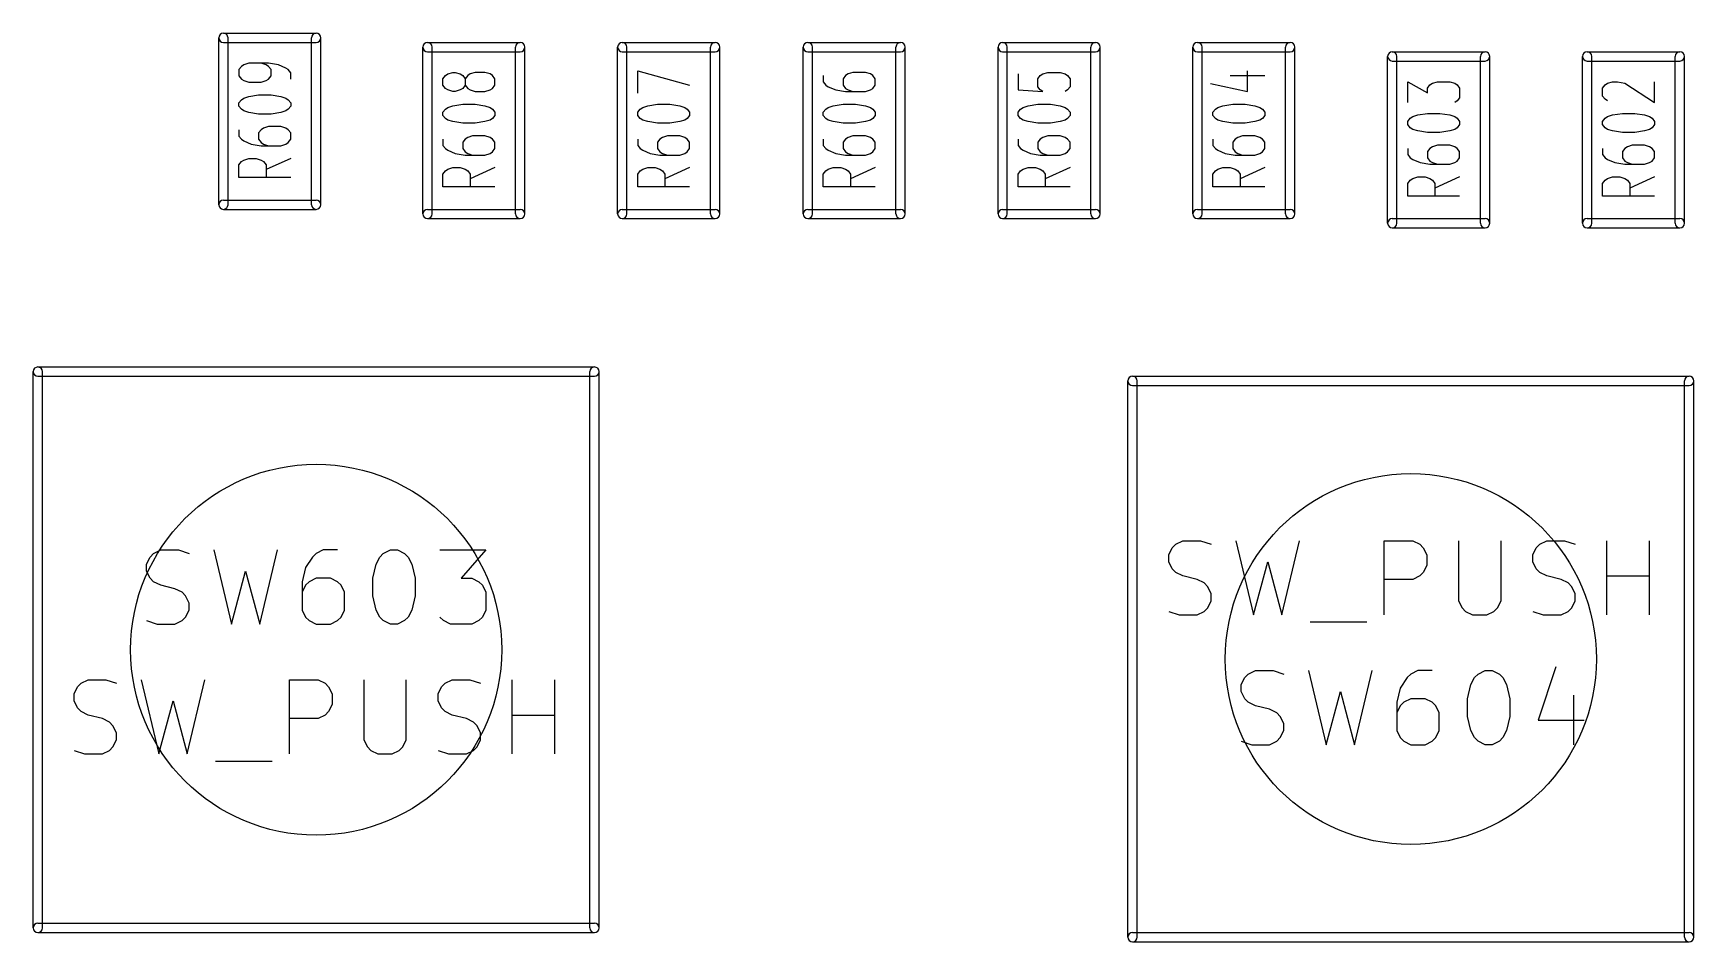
# Model space of a CAD drawing. Extents: x -29274 to 69862, y 23709 to 162744.
# Drawn here: x 37775 to 46725, y 70295 to 75195 of the extents above; entities that cross this region are included whole.
import ezdxf

# ---------------------------------------------------------------- set-up
doc = ezdxf.new("R2010")
doc.units = 0
doc.layers.add('BLACK', color=1, linetype='CONTINUOUS')

msp = doc.modelspace()

# ---------------------------------------------------------------- linework, layer by layer
at = {"layer": 'BLACK'}
for p, q in [((38800, 75195), (39300, 75195)), ((38775, 74270), (38775, 75170)), ((38800, 75145), (39300, 75145)), ((38825, 74270), (38825, 75170)), ((39275, 74270), (39275, 75170)), ((39325, 74270), (39325, 75170)), ((39875, 74220), (39875, 75120)), ((39900, 75145), (40400, 75145)), ((39900, 75095), (40400, 75095)), ((39925, 74220), (39925, 75120)), ((40375, 74220), (40375, 75120)), ((40425, 74220), (40425, 75120)), ((40925, 74220), (40925, 75120)), ((40950, 75145), (41450, 75145)), ((40950, 75095), (41450, 75095)), ((40975, 74220), (40975, 75120)), ((41425, 74220), (41425, 75120)), ((41475, 74220), (41475, 75120)), ((41925, 74220), (41925, 75120)), ((41950, 75145), (42450, 75145)), ((41950, 75095), (42450, 75095)), ((41975, 74220), (41975, 75120)), ((42425, 74220), (42425, 75120)), ((42475, 74220), (42475, 75120)), ((42975, 74220), (42975, 75120)), ((43000, 75145), (43500, 75145)), ((43000, 75095), (43500, 75095)), ((43025, 74220), (43025, 75120)), ((43475, 74220), (43475, 75120)), ((43525, 74220), (43525, 75120)), ((44025, 74220), (44025, 75120)), ((44050, 75145), (44550, 75145)), ((44050, 75095), (44550, 75095)), ((44075, 74220), (44075, 75120)), ((44525, 74220), (44525, 75120)), ((44575, 74220), (44575, 75120)), ((45100, 75095), (45600, 75095)), ((46150, 75095), (46650, 75095)), ((38897, 75016), (38883, 74999)), ((38910, 75025), (38897, 75016)), ((38937, 75033), (38910, 75025)), ((39043, 75033), (38937, 75033)), ((39030, 75025), (39003, 75033)), ((39043, 75016), (39030, 75025)), ((39097, 75025), (39043, 75033)), ((39057, 74999), (39043, 75016)), ((39137, 75007), (39097, 75025)), ((39150, 74999), (39137, 75007)), ((45075, 74170), (45075, 75070)), ((45100, 75045), (45600, 75045)), ((45125, 74170), (45125, 75070)), ((45575, 74170), (45575, 75070)), ((45625, 74170), (45625, 75070)), ((46125, 74170), (46125, 75070)), ((46150, 75045), (46650, 75045)), ((46175, 74170), (46175, 75070)), ((46625, 74170), (46625, 75070)), ((46675, 74170), (46675, 75070)), ((38883, 74999), (38883, 74965)), ((38883, 74965), (38897, 74947)), ((38897, 74947), (38910, 74939)), ((38910, 74939), (38937, 74930)), ((38937, 74930), (39003, 74930)), ((39003, 74930), (39030, 74939)), ((39030, 74939), (39043, 74947)), ((39043, 74947), (39057, 74965)), ((39057, 74965), (39057, 74999)), ((39163, 74982), (39150, 74999)), ((39163, 74947), (39163, 74982)), ((39983, 74949), (39997, 74966)), ((39983, 74915), (39983, 74949)), ((39997, 74897), (39983, 74915)), ((39997, 74966), (40010, 74975)), ((40010, 74975), (40037, 74983)), ((40037, 74983), (40050, 74983)), ((40050, 74983), (40077, 74975)), ((40077, 74975), (40090, 74966)), ((40090, 74966), (40103, 74949)), ((40103, 74915), (40090, 74897)), ((40117, 74966), (40103, 74949)), ((40103, 74949), (40103, 74915)), ((40103, 74915), (40117, 74897)), ((40130, 74975), (40117, 74966)), ((40157, 74983), (40130, 74975)), ((40210, 74983), (40157, 74983)), ((40237, 74975), (40210, 74983)), ((40250, 74966), (40237, 74975)), ((40263, 74949), (40250, 74966)), ((40250, 74897), (40263, 74915)), ((40263, 74915), (40263, 74949)), ((41033, 74872), (41033, 74992)), ((41033, 74992), (41313, 74915)), ((42033, 74966), (42033, 74932)), ((42033, 74932), (42047, 74915)), ((42047, 74915), (42060, 74906)), ((42153, 74966), (42140, 74949)), ((42140, 74949), (42140, 74915)), ((42140, 74915), (42153, 74897)), ((42167, 74975), (42153, 74966)), ((42193, 74983), (42167, 74975)), ((42260, 74983), (42193, 74983)), ((42287, 74975), (42260, 74983)), ((42300, 74966), (42287, 74975)), ((42313, 74949), (42300, 74966)), ((42300, 74897), (42313, 74915)), ((42313, 74915), (42313, 74949)), ((43083, 74975), (43083, 74889)), ((43190, 74949), (43203, 74966)), ((43190, 74906), (43190, 74949)), ((43203, 74966), (43217, 74975)), ((43217, 74975), (43243, 74983)), ((43243, 74983), (43310, 74983)), ((43310, 74983), (43337, 74975)), ((43337, 74975), (43350, 74966)), ((43350, 74966), (43363, 74949)), ((43363, 74949), (43363, 74906)), ((44120, 74923), (44320, 74880)), ((44227, 74966), (44413, 74966)), ((44320, 74880), (44320, 74992)), ((45183, 74822), (45183, 74933)), ((45183, 74933), (45290, 74873)), ((45290, 74899), (45303, 74916)), ((45303, 74916), (45317, 74925)), ((45317, 74925), (45343, 74933)), ((45343, 74933), (45410, 74933)), ((45410, 74933), (45437, 74925)), ((45437, 74925), (45450, 74916)), ((45450, 74916), (45463, 74899)), ((46233, 74899), (46247, 74916)), ((46247, 74916), (46260, 74925)), ((46260, 74925), (46287, 74933)), ((46287, 74933), (46313, 74933)), ((46313, 74933), (46353, 74925)), ((46353, 74925), (46513, 74822)), ((46513, 74822), (46513, 74933)), ((38883, 74819), (38897, 74836)), ((38897, 74836), (38910, 74845)), ((38910, 74845), (38937, 74854)), ((38937, 74854), (38990, 74862)), ((38990, 74862), (39057, 74862)), ((39057, 74862), (39110, 74854)), ((39110, 74854), (39137, 74845)), ((39137, 74845), (39150, 74836)), ((39150, 74836), (39163, 74819)), ((40010, 74889), (39997, 74897)), ((40037, 74880), (40010, 74889)), ((40050, 74880), (40037, 74880)), ((40077, 74889), (40050, 74880)), ((40090, 74897), (40077, 74889)), ((40117, 74897), (40130, 74889)), ((40130, 74889), (40157, 74880)), ((40157, 74880), (40210, 74880)), ((40210, 74880), (40237, 74889)), ((40237, 74889), (40250, 74897)), ((42060, 74906), (42100, 74889)), ((42100, 74889), (42153, 74880)), ((42153, 74897), (42167, 74889)), ((42153, 74880), (42260, 74880)), ((42167, 74889), (42193, 74880)), ((42260, 74880), (42287, 74889)), ((42287, 74889), (42300, 74897)), ((43083, 74889), (43217, 74880)), ((43203, 74889), (43190, 74906)), ((43217, 74880), (43203, 74889)), ((43350, 74889), (43337, 74880)), ((43363, 74906), (43350, 74889)), ((45290, 74873), (45290, 74899)), ((45450, 74830), (45437, 74822)), ((45463, 74847), (45450, 74830)), ((45463, 74899), (45463, 74847)), ((46233, 74856), (46233, 74899)), ((46247, 74839), (46233, 74856)), ((46260, 74830), (46247, 74839)), ((38883, 74802), (38883, 74819)), ((38897, 74785), (38883, 74802)), ((38910, 74776), (38897, 74785)), ((38937, 74768), (38910, 74776)), ((38990, 74759), (38937, 74768)), ((39057, 74759), (38990, 74759)), ((39110, 74768), (39057, 74759)), ((39137, 74776), (39110, 74768)), ((39150, 74785), (39137, 74776)), ((39163, 74802), (39150, 74785)), ((39163, 74819), (39163, 74802)), ((39983, 74769), (39997, 74786)), ((39983, 74752), (39983, 74769)), ((39997, 74735), (39983, 74752)), ((39997, 74786), (40010, 74795)), ((40010, 74726), (39997, 74735)), ((40010, 74795), (40037, 74804)), ((40037, 74804), (40090, 74812)), ((40090, 74812), (40157, 74812)), ((40157, 74812), (40210, 74804)), ((40210, 74804), (40237, 74795)), ((40237, 74795), (40250, 74786)), ((40250, 74735), (40237, 74726)), ((40250, 74786), (40263, 74769)), ((40263, 74752), (40250, 74735)), ((40263, 74769), (40263, 74752)), ((41033, 74769), (41047, 74786)), ((41033, 74752), (41033, 74769)), ((41047, 74735), (41033, 74752)), ((41047, 74786), (41060, 74795)), ((41060, 74726), (41047, 74735)), ((41060, 74795), (41087, 74804)), ((41087, 74804), (41140, 74812)), ((41140, 74812), (41207, 74812)), ((41207, 74812), (41260, 74804)), ((41260, 74804), (41287, 74795)), ((41287, 74795), (41300, 74786)), ((41300, 74735), (41287, 74726)), ((41300, 74786), (41313, 74769)), ((41313, 74752), (41300, 74735)), ((41313, 74769), (41313, 74752)), ((42033, 74769), (42047, 74786)), ((42033, 74752), (42033, 74769)), ((42047, 74735), (42033, 74752)), ((42047, 74786), (42060, 74795)), ((42060, 74726), (42047, 74735)), ((42060, 74795), (42087, 74804)), ((42087, 74804), (42140, 74812)), ((42140, 74812), (42207, 74812)), ((42207, 74812), (42260, 74804)), ((42260, 74804), (42287, 74795)), ((42287, 74795), (42300, 74786)), ((42300, 74735), (42287, 74726)), ((42300, 74786), (42313, 74769)), ((42313, 74752), (42300, 74735)), ((42313, 74769), (42313, 74752)), ((43083, 74769), (43097, 74786)), ((43083, 74752), (43083, 74769)), ((43097, 74735), (43083, 74752)), ((43097, 74786), (43110, 74795)), ((43110, 74726), (43097, 74735)), ((43110, 74795), (43137, 74804)), ((43137, 74804), (43190, 74812)), ((43190, 74812), (43257, 74812)), ((43257, 74812), (43310, 74804)), ((43310, 74804), (43337, 74795)), ((43337, 74795), (43350, 74786)), ((43350, 74735), (43337, 74726)), ((43350, 74786), (43363, 74769)), ((43363, 74752), (43350, 74735)), ((43363, 74769), (43363, 74752)), ((44133, 74769), (44147, 74786)), ((44133, 74752), (44133, 74769)), ((44147, 74735), (44133, 74752)), ((44147, 74786), (44160, 74795)), ((44160, 74726), (44147, 74735)), ((44160, 74795), (44187, 74804)), ((44187, 74804), (44240, 74812)), ((44240, 74812), (44307, 74812)), ((44307, 74812), (44360, 74804)), ((44360, 74804), (44387, 74795)), ((44387, 74795), (44400, 74786)), ((44400, 74735), (44387, 74726)), ((44400, 74786), (44413, 74769)), ((44413, 74752), (44400, 74735)), ((44413, 74769), (44413, 74752)), ((45183, 74719), (45197, 74736)), ((45197, 74736), (45210, 74745)), ((45210, 74745), (45237, 74754)), ((45237, 74754), (45290, 74762)), ((45290, 74762), (45357, 74762)), ((45357, 74762), (45410, 74754)), ((45410, 74754), (45437, 74745)), ((45437, 74745), (45450, 74736)), ((45450, 74736), (45463, 74719)), ((46233, 74719), (46247, 74736)), ((46247, 74736), (46260, 74745)), ((46260, 74745), (46287, 74754)), ((46287, 74754), (46340, 74762)), ((46340, 74762), (46407, 74762)), ((46407, 74762), (46460, 74754)), ((46460, 74754), (46487, 74745)), ((46487, 74745), (46500, 74736)), ((46500, 74736), (46513, 74719)), ((38883, 74674), (38883, 74640)), ((39003, 74674), (38990, 74657)), ((38990, 74657), (38990, 74623)), ((39017, 74683), (39003, 74674)), ((39043, 74691), (39017, 74683)), ((39110, 74691), (39043, 74691)), ((39137, 74683), (39110, 74691)), ((39150, 74674), (39137, 74683)), ((39163, 74657), (39150, 74674)), ((39163, 74623), (39163, 74657)), ((40037, 74718), (40010, 74726)), ((40090, 74709), (40037, 74718)), ((40157, 74709), (40090, 74709)), ((40210, 74718), (40157, 74709)), ((40237, 74726), (40210, 74718)), ((41087, 74718), (41060, 74726)), ((41140, 74709), (41087, 74718)), ((41207, 74709), (41140, 74709)), ((41260, 74718), (41207, 74709)), ((41287, 74726), (41260, 74718)), ((42087, 74718), (42060, 74726)), ((42140, 74709), (42087, 74718)), ((42207, 74709), (42140, 74709)), ((42260, 74718), (42207, 74709)), ((42287, 74726), (42260, 74718)), ((43137, 74718), (43110, 74726)), ((43190, 74709), (43137, 74718)), ((43257, 74709), (43190, 74709)), ((43310, 74718), (43257, 74709)), ((43337, 74726), (43310, 74718)), ((44187, 74718), (44160, 74726)), ((44240, 74709), (44187, 74718)), ((44307, 74709), (44240, 74709)), ((44360, 74718), (44307, 74709)), ((44387, 74726), (44360, 74718)), ((45183, 74702), (45183, 74719)), ((45197, 74685), (45183, 74702)), ((45210, 74676), (45197, 74685)), ((45237, 74668), (45210, 74676)), ((45290, 74659), (45237, 74668)), ((45357, 74659), (45290, 74659)), ((45410, 74668), (45357, 74659)), ((45437, 74676), (45410, 74668)), ((45450, 74685), (45437, 74676)), ((45463, 74702), (45450, 74685)), ((45463, 74719), (45463, 74702)), ((46233, 74702), (46233, 74719)), ((46247, 74685), (46233, 74702)), ((46260, 74676), (46247, 74685)), ((46287, 74668), (46260, 74676)), ((46340, 74659), (46287, 74668)), ((46407, 74659), (46340, 74659)), ((46460, 74668), (46407, 74659)), ((46487, 74676), (46460, 74668)), ((46500, 74685), (46487, 74676)), ((46513, 74702), (46500, 74685)), ((46513, 74719), (46513, 74702)), ((38883, 74640), (38897, 74623)), ((38897, 74623), (38910, 74614)), ((38910, 74614), (38950, 74597)), ((38950, 74597), (39003, 74588)), ((38990, 74623), (39003, 74605)), ((39003, 74605), (39017, 74597)), ((39003, 74588), (39110, 74588)), ((39017, 74597), (39043, 74588)), ((39110, 74588), (39137, 74597)), ((39137, 74597), (39150, 74605)), ((39150, 74605), (39163, 74623)), ((39983, 74624), (39983, 74590)), ((39983, 74590), (39997, 74573)), ((39997, 74573), (40010, 74564)), ((40010, 74564), (40050, 74547)), ((40103, 74624), (40090, 74607)), ((40090, 74607), (40090, 74573)), ((40090, 74573), (40103, 74555)), ((40117, 74633), (40103, 74624)), ((40103, 74555), (40117, 74547)), ((40143, 74641), (40117, 74633)), ((40210, 74641), (40143, 74641)), ((40237, 74633), (40210, 74641)), ((40250, 74624), (40237, 74633)), ((40237, 74547), (40250, 74555)), ((40263, 74607), (40250, 74624)), ((40250, 74555), (40263, 74573)), ((40263, 74573), (40263, 74607)), ((41033, 74624), (41033, 74590)), ((41033, 74590), (41047, 74573)), ((41047, 74573), (41060, 74564)), ((41060, 74564), (41100, 74547)), ((41153, 74624), (41140, 74607)), ((41140, 74607), (41140, 74573)), ((41140, 74573), (41153, 74555)), ((41167, 74633), (41153, 74624)), ((41153, 74555), (41167, 74547)), ((41193, 74641), (41167, 74633)), ((41260, 74641), (41193, 74641)), ((41287, 74633), (41260, 74641)), ((41300, 74624), (41287, 74633)), ((41287, 74547), (41300, 74555)), ((41313, 74607), (41300, 74624)), ((41300, 74555), (41313, 74573)), ((41313, 74573), (41313, 74607)), ((42033, 74624), (42033, 74590)), ((42033, 74590), (42047, 74573)), ((42047, 74573), (42060, 74564)), ((42060, 74564), (42100, 74547)), ((42153, 74624), (42140, 74607)), ((42140, 74607), (42140, 74573)), ((42140, 74573), (42153, 74555)), ((42167, 74633), (42153, 74624)), ((42153, 74555), (42167, 74547)), ((42193, 74641), (42167, 74633)), ((42260, 74641), (42193, 74641)), ((42287, 74633), (42260, 74641)), ((42300, 74624), (42287, 74633)), ((42287, 74547), (42300, 74555)), ((42313, 74607), (42300, 74624)), ((42300, 74555), (42313, 74573)), ((42313, 74573), (42313, 74607)), ((43083, 74624), (43083, 74590)), ((43083, 74590), (43097, 74573)), ((43097, 74573), (43110, 74564)), ((43110, 74564), (43150, 74547)), ((43203, 74624), (43190, 74607)), ((43190, 74607), (43190, 74573)), ((43190, 74573), (43203, 74555)), ((43217, 74633), (43203, 74624)), ((43203, 74555), (43217, 74547)), ((43243, 74641), (43217, 74633)), ((43310, 74641), (43243, 74641)), ((43337, 74633), (43310, 74641)), ((43350, 74624), (43337, 74633)), ((43337, 74547), (43350, 74555)), ((43363, 74607), (43350, 74624)), ((43350, 74555), (43363, 74573)), ((43363, 74573), (43363, 74607)), ((44133, 74624), (44133, 74590)), ((44133, 74590), (44147, 74573)), ((44147, 74573), (44160, 74564)), ((44160, 74564), (44200, 74547)), ((44253, 74624), (44240, 74607)), ((44240, 74607), (44240, 74573)), ((44240, 74573), (44253, 74555)), ((44267, 74633), (44253, 74624)), ((44253, 74555), (44267, 74547)), ((44293, 74641), (44267, 74633)), ((44360, 74641), (44293, 74641)), ((44387, 74633), (44360, 74641)), ((44400, 74624), (44387, 74633)), ((44387, 74547), (44400, 74555)), ((44413, 74607), (44400, 74624)), ((44400, 74555), (44413, 74573)), ((44413, 74573), (44413, 74607)), ((45183, 74574), (45183, 74540)), ((45303, 74574), (45290, 74557)), ((45290, 74557), (45290, 74523)), ((45317, 74583), (45303, 74574)), ((45343, 74591), (45317, 74583)), ((45410, 74591), (45343, 74591)), ((45437, 74583), (45410, 74591)), ((45450, 74574), (45437, 74583)), ((45463, 74557), (45450, 74574)), ((45463, 74523), (45463, 74557)), ((46233, 74574), (46233, 74540)), ((46353, 74574), (46340, 74557)), ((46340, 74557), (46340, 74523)), ((46367, 74583), (46353, 74574)), ((46393, 74591), (46367, 74583)), ((46460, 74591), (46393, 74591)), ((46487, 74583), (46460, 74591)), ((46500, 74574), (46487, 74583)), ((46513, 74557), (46500, 74574)), ((46513, 74523), (46513, 74557)), ((38883, 74485), (38897, 74503)), ((38883, 74417), (38883, 74485)), ((38897, 74503), (38910, 74511)), ((38910, 74511), (38937, 74520)), ((38937, 74520), (38977, 74520)), ((38977, 74520), (39003, 74511)), ((39003, 74511), (39017, 74503)), ((39017, 74503), (39030, 74485)), ((39163, 74520), (39030, 74460)), ((39030, 74485), (39030, 74417)), ((40010, 74461), (40037, 74470)), ((40037, 74470), (40077, 74470)), ((40050, 74547), (40103, 74538)), ((40077, 74470), (40103, 74461)), ((40103, 74538), (40210, 74538)), ((40117, 74547), (40143, 74538)), ((40263, 74470), (40130, 74410)), ((40210, 74538), (40237, 74547)), ((41060, 74461), (41087, 74470)), ((41087, 74470), (41127, 74470)), ((41100, 74547), (41153, 74538)), ((41127, 74470), (41153, 74461)), ((41153, 74538), (41260, 74538)), ((41167, 74547), (41193, 74538)), ((41313, 74470), (41180, 74410)), ((41260, 74538), (41287, 74547)), ((42060, 74461), (42087, 74470)), ((42087, 74470), (42127, 74470)), ((42100, 74547), (42153, 74538)), ((42127, 74470), (42153, 74461)), ((42153, 74538), (42260, 74538)), ((42167, 74547), (42193, 74538)), ((42313, 74470), (42180, 74410)), ((42260, 74538), (42287, 74547)), ((43110, 74461), (43137, 74470)), ((43137, 74470), (43177, 74470)), ((43150, 74547), (43203, 74538)), ((43177, 74470), (43203, 74461)), ((43203, 74538), (43310, 74538)), ((43217, 74547), (43243, 74538)), ((43363, 74470), (43230, 74410)), ((43310, 74538), (43337, 74547)), ((44160, 74461), (44187, 74470)), ((44187, 74470), (44227, 74470)), ((44200, 74547), (44253, 74538)), ((44227, 74470), (44253, 74461)), ((44253, 74538), (44360, 74538)), ((44267, 74547), (44293, 74538)), ((44413, 74470), (44280, 74410)), ((44360, 74538), (44387, 74547)), ((45183, 74540), (45197, 74523)), ((45197, 74523), (45210, 74514)), ((45210, 74514), (45250, 74497)), ((45250, 74497), (45303, 74488)), ((45290, 74523), (45303, 74505)), ((45303, 74505), (45317, 74497)), ((45303, 74488), (45410, 74488)), ((45317, 74497), (45343, 74488)), ((45410, 74488), (45437, 74497)), ((45437, 74497), (45450, 74505)), ((45450, 74505), (45463, 74523)), ((46233, 74540), (46247, 74523)), ((46247, 74523), (46260, 74514)), ((46260, 74514), (46300, 74497)), ((46300, 74497), (46353, 74488)), ((46340, 74523), (46353, 74505)), ((46353, 74505), (46367, 74497)), ((46353, 74488), (46460, 74488)), ((46367, 74497), (46393, 74488)), ((46460, 74488), (46487, 74497)), ((46487, 74497), (46500, 74505)), ((46500, 74505), (46513, 74523)), ((39163, 74417), (38883, 74417)), ((39983, 74435), (39997, 74453)), ((39983, 74367), (39983, 74435)), ((39997, 74453), (40010, 74461)), ((40103, 74461), (40117, 74453)), ((40117, 74453), (40130, 74435)), ((40130, 74435), (40130, 74367)), ((41033, 74435), (41047, 74453)), ((41033, 74367), (41033, 74435)), ((41047, 74453), (41060, 74461)), ((41153, 74461), (41167, 74453)), ((41167, 74453), (41180, 74435)), ((41180, 74435), (41180, 74367)), ((42033, 74435), (42047, 74453)), ((42033, 74367), (42033, 74435)), ((42047, 74453), (42060, 74461)), ((42153, 74461), (42167, 74453)), ((42167, 74453), (42180, 74435)), ((42180, 74435), (42180, 74367)), ((43083, 74435), (43097, 74453)), ((43083, 74367), (43083, 74435)), ((43097, 74453), (43110, 74461)), ((43203, 74461), (43217, 74453)), ((43217, 74453), (43230, 74435)), ((43230, 74435), (43230, 74367)), ((44133, 74435), (44147, 74453)), ((44133, 74367), (44133, 74435)), ((44147, 74453), (44160, 74461)), ((44253, 74461), (44267, 74453)), ((44267, 74453), (44280, 74435)), ((44280, 74435), (44280, 74367)), ((45183, 74385), (45197, 74403)), ((45183, 74317), (45183, 74385)), ((45197, 74403), (45210, 74411)), ((45210, 74411), (45237, 74420)), ((45237, 74420), (45277, 74420)), ((45277, 74420), (45303, 74411)), ((45303, 74411), (45317, 74403)), ((45317, 74403), (45330, 74385)), ((45463, 74420), (45330, 74360)), ((45330, 74385), (45330, 74317)), ((46233, 74385), (46247, 74403)), ((46233, 74317), (46233, 74385)), ((46247, 74403), (46260, 74411)), ((46260, 74411), (46287, 74420)), ((46287, 74420), (46327, 74420)), ((46327, 74420), (46353, 74411)), ((46353, 74411), (46367, 74403)), ((46367, 74403), (46380, 74385)), ((46513, 74420), (46380, 74360)), ((46380, 74385), (46380, 74317)), ((38800, 74295), (39300, 74295)), ((40263, 74367), (39983, 74367)), ((41313, 74367), (41033, 74367)), ((42313, 74367), (42033, 74367)), ((43363, 74367), (43083, 74367)), ((44413, 74367), (44133, 74367)), ((45463, 74317), (45183, 74317)), ((46513, 74317), (46233, 74317)), ((38800, 74245), (39300, 74245)), ((39900, 74245), (40400, 74245)), ((40950, 74245), (41450, 74245)), ((41950, 74245), (42450, 74245)), ((43000, 74245), (43500, 74245)), ((44050, 74245), (44550, 74245)), ((39900, 74195), (40400, 74195)), ((40950, 74195), (41450, 74195)), ((41950, 74195), (42450, 74195)), ((43000, 74195), (43500, 74195)), ((44050, 74195), (44550, 74195)), ((45100, 74195), (45600, 74195)), ((45100, 74145), (45600, 74145)), ((46150, 74195), (46650, 74195)), ((46150, 74145), (46650, 74145)), ((37800, 73395), (40800, 73395)), ((37775, 70370), (37775, 73370)), ((37800, 73345), (40800, 73345)), ((37825, 70370), (37825, 73370)), ((40775, 70370), (40775, 73370)), ((40825, 70370), (40825, 73370)), ((43675, 70320), (43675, 73320)), ((43700, 73345), (46700, 73345)), ((43725, 70320), (43725, 73320)), ((46675, 70320), (46675, 73320)), ((46725, 70320), (46725, 73320)), ((43700, 73295), (46700, 73295)), ((38424, 72389), (38462, 72408)), ((38462, 72408), (38558, 72408)), ((38558, 72408), (38615, 72389)), ((38748, 72408), (38843, 72008)), ((38996, 72008), (39091, 72408)), ((39338, 72408), (39300, 72389)), ((39415, 72408), (39338, 72408)), ((39662, 72389), (39700, 72408)), ((39700, 72408), (39739, 72408)), ((39739, 72408), (39777, 72389)), ((39967, 72408), (40215, 72408)), ((40215, 72408), (40081, 72256)), ((43895, 72382), (43914, 72420)), ((43914, 72420), (43933, 72439)), ((43933, 72439), (43971, 72458)), ((43971, 72458), (44067, 72458)), ((44067, 72458), (44124, 72439)), ((44257, 72458), (44352, 72058)), ((44505, 72058), (44600, 72458)), ((45057, 72058), (45057, 72458)), ((45057, 72458), (45210, 72458)), ((45210, 72458), (45248, 72439)), ((45248, 72439), (45267, 72420)), ((45267, 72420), (45286, 72382)), ((45457, 72458), (45457, 72134)), ((45686, 72134), (45686, 72458)), ((45857, 72382), (45876, 72420)), ((45876, 72420), (45895, 72439)), ((45895, 72439), (45933, 72458)), ((45933, 72458), (46029, 72458)), ((46029, 72458), (46086, 72439)), ((46257, 72058), (46257, 72458)), ((46486, 72058), (46486, 72458)), ((38386, 72332), (38405, 72370)), ((38386, 72294), (38386, 72332)), ((38405, 72370), (38424, 72389)), ((39281, 72370), (39243, 72313)), ((39300, 72389), (39281, 72370)), ((39605, 72256), (39624, 72332)), ((39624, 72332), (39643, 72370)), ((39643, 72370), (39662, 72389)), ((39777, 72389), (39796, 72370)), ((39796, 72370), (39815, 72332)), ((39815, 72332), (39834, 72256)), ((43895, 72344), (43895, 72382)), ((43914, 72306), (43895, 72344)), ((44352, 72058), (44429, 72344)), ((44429, 72344), (44505, 72058)), ((45286, 72325), (45267, 72287)), ((45286, 72382), (45286, 72325)), ((45857, 72344), (45857, 72382)), ((45876, 72306), (45857, 72344)), ((38405, 72256), (38386, 72294)), ((38424, 72237), (38405, 72256)), ((38462, 72218), (38424, 72237)), ((38843, 72008), (38920, 72294)), ((38920, 72294), (38996, 72008)), ((39243, 72313), (39224, 72237)), ((39224, 72237), (39224, 72084)), ((39262, 72237), (39243, 72218)), ((39300, 72256), (39262, 72237)), ((39377, 72256), (39300, 72256)), ((39415, 72237), (39377, 72256)), ((39434, 72218), (39415, 72237)), ((39605, 72160), (39605, 72256)), ((39834, 72256), (39834, 72160)), ((40081, 72256), (40139, 72256)), ((40139, 72256), (40177, 72237)), ((40177, 72237), (40196, 72218)), ((43933, 72287), (43914, 72306)), ((43971, 72268), (43933, 72287)), ((44048, 72249), (43971, 72268)), ((44086, 72230), (44048, 72249)), ((44105, 72210), (44086, 72230)), ((45210, 72249), (45057, 72249)), ((45248, 72268), (45210, 72249)), ((45267, 72287), (45248, 72268)), ((45895, 72287), (45876, 72306)), ((45933, 72268), (45895, 72287)), ((46010, 72249), (45933, 72268)), ((46048, 72230), (46010, 72249)), ((46067, 72210), (46048, 72230)), ((46257, 72268), (46486, 72268)), ((38539, 72199), (38462, 72218)), ((38577, 72180), (38539, 72199)), ((38596, 72160), (38577, 72180)), ((38615, 72122), (38596, 72160)), ((39243, 72218), (39224, 72180)), ((39453, 72180), (39434, 72218)), ((39453, 72084), (39453, 72180)), ((39624, 72084), (39605, 72160)), ((39834, 72160), (39815, 72084)), ((40196, 72218), (40215, 72180)), ((40215, 72180), (40215, 72084)), ((44124, 72172), (44105, 72210)), ((44124, 72134), (44124, 72172)), ((46086, 72172), (46067, 72210)), ((46086, 72134), (46086, 72172)), ((38596, 72046), (38615, 72084)), ((38615, 72084), (38615, 72122)), ((39224, 72084), (39243, 72046)), ((39434, 72046), (39453, 72084)), ((39643, 72046), (39624, 72084)), ((39815, 72084), (39796, 72046)), ((40215, 72084), (40196, 72046)), ((43895, 72077), (43952, 72058)), ((43952, 72058), (44048, 72058)), ((44048, 72058), (44086, 72077)), ((44086, 72077), (44105, 72096)), ((44105, 72096), (44124, 72134)), ((45457, 72134), (45476, 72096)), ((45476, 72096), (45495, 72077)), ((45495, 72077), (45533, 72058)), ((45533, 72058), (45610, 72058)), ((45610, 72058), (45648, 72077)), ((45648, 72077), (45667, 72096)), ((45667, 72096), (45686, 72134)), ((45857, 72077), (45914, 72058)), ((45914, 72058), (46010, 72058)), ((46010, 72058), (46048, 72077)), ((46048, 72077), (46067, 72096)), ((46067, 72096), (46086, 72134)), ((38386, 72027), (38443, 72008)), ((38443, 72008), (38539, 72008)), ((38539, 72008), (38577, 72027)), ((38577, 72027), (38596, 72046)), ((39243, 72046), (39262, 72027)), ((39262, 72027), (39300, 72008)), ((39300, 72008), (39377, 72008)), ((39377, 72008), (39415, 72027)), ((39415, 72027), (39434, 72046)), ((39662, 72027), (39643, 72046)), ((39700, 72008), (39662, 72027)), ((39739, 72008), (39700, 72008)), ((39777, 72027), (39739, 72008)), ((39796, 72046), (39777, 72027)), ((39986, 72027), (39967, 72046)), ((40024, 72008), (39986, 72027)), ((40139, 72008), (40024, 72008)), ((40177, 72027), (40139, 72008)), ((40196, 72046), (40177, 72027)), ((44657, 72020), (44962, 72020)), ((38033, 71689), (38071, 71708)), ((38071, 71708), (38167, 71708)), ((38167, 71708), (38224, 71689)), ((38357, 71708), (38452, 71308)), ((38605, 71308), (38700, 71708)), ((39157, 71308), (39157, 71708)), ((39157, 71708), (39310, 71708)), ((39310, 71708), (39348, 71689)), ((39557, 71708), (39557, 71384)), ((39786, 71384), (39786, 71708)), ((39995, 71689), (40033, 71708)), ((40033, 71708), (40129, 71708)), ((40129, 71708), (40186, 71689)), ((40357, 71308), (40357, 71708)), ((40586, 71308), (40586, 71708)), ((44286, 71682), (44305, 71720)), ((44305, 71720), (44324, 71739)), ((44324, 71739), (44362, 71758)), ((44362, 71758), (44458, 71758)), ((44458, 71758), (44515, 71739)), ((44648, 71758), (44743, 71358)), ((44896, 71358), (44991, 71758)), ((45181, 71720), (45143, 71663)), ((45200, 71739), (45181, 71720)), ((45238, 71758), (45200, 71739)), ((45315, 71758), (45238, 71758)), ((45524, 71682), (45543, 71720)), ((45543, 71720), (45562, 71739)), ((45562, 71739), (45600, 71758)), ((45600, 71758), (45639, 71758)), ((45639, 71758), (45677, 71739)), ((45677, 71739), (45696, 71720)), ((45696, 71720), (45715, 71682)), ((45981, 71777), (45886, 71491)), ((37995, 71632), (38014, 71670)), ((37995, 71594), (37995, 71632)), ((38014, 71670), (38033, 71689)), ((39348, 71689), (39367, 71670)), ((39367, 71670), (39386, 71632)), ((39386, 71632), (39386, 71575)), ((39957, 71632), (39976, 71670)), ((39957, 71594), (39957, 71632)), ((39976, 71670), (39995, 71689)), ((44286, 71644), (44286, 71682)), ((44305, 71606), (44286, 71644)), ((44324, 71587), (44305, 71606)), ((44743, 71358), (44820, 71644)), ((44820, 71644), (44896, 71358)), ((45143, 71663), (45124, 71587)), ((45200, 71606), (45162, 71587)), ((45277, 71606), (45200, 71606)), ((45315, 71587), (45277, 71606)), ((45505, 71606), (45524, 71682)), ((45505, 71510), (45505, 71606)), ((45715, 71682), (45734, 71606)), ((45734, 71606), (45734, 71510)), ((46077, 71625), (46077, 71358)), ((38014, 71556), (37995, 71594)), ((38033, 71537), (38014, 71556)), ((38071, 71518), (38033, 71537)), ((38148, 71499), (38071, 71518)), ((38452, 71308), (38529, 71594)), ((38529, 71594), (38605, 71308)), ((39348, 71518), (39310, 71499)), ((39367, 71537), (39348, 71518)), ((39386, 71575), (39367, 71537)), ((39976, 71556), (39957, 71594)), ((39995, 71537), (39976, 71556)), ((40033, 71518), (39995, 71537)), ((40110, 71499), (40033, 71518)), ((40357, 71518), (40586, 71518)), ((44362, 71568), (44324, 71587)), ((44439, 71549), (44362, 71568)), ((44477, 71530), (44439, 71549)), ((44496, 71510), (44477, 71530)), ((45124, 71587), (45124, 71434)), ((45143, 71568), (45124, 71530)), ((45162, 71587), (45143, 71568)), ((45334, 71568), (45315, 71587)), ((45353, 71530), (45334, 71568)), ((45353, 71434), (45353, 71530)), ((38186, 71480), (38148, 71499)), ((38205, 71460), (38186, 71480)), ((38224, 71422), (38205, 71460)), ((38224, 71384), (38224, 71422)), ((39310, 71499), (39157, 71499)), ((40148, 71480), (40110, 71499)), ((40167, 71460), (40148, 71480)), ((40186, 71422), (40167, 71460)), ((40186, 71384), (40186, 71422)), ((44515, 71472), (44496, 71510)), ((44496, 71396), (44515, 71434)), ((44515, 71434), (44515, 71472)), ((45124, 71434), (45143, 71396)), ((45334, 71396), (45353, 71434)), ((45524, 71434), (45505, 71510)), ((45543, 71396), (45524, 71434)), ((45715, 71434), (45696, 71396)), ((45734, 71510), (45715, 71434)), ((45886, 71491), (46134, 71491)), ((38186, 71327), (38205, 71346)), ((38205, 71346), (38224, 71384)), ((39557, 71384), (39576, 71346)), ((39576, 71346), (39595, 71327)), ((39748, 71327), (39767, 71346)), ((39767, 71346), (39786, 71384)), ((40148, 71327), (40167, 71346)), ((40167, 71346), (40186, 71384)), ((44286, 71377), (44343, 71358)), ((44343, 71358), (44439, 71358)), ((44439, 71358), (44477, 71377)), ((44477, 71377), (44496, 71396)), ((45143, 71396), (45162, 71377)), ((45162, 71377), (45200, 71358)), ((45200, 71358), (45277, 71358)), ((45277, 71358), (45315, 71377)), ((45315, 71377), (45334, 71396)), ((45562, 71377), (45543, 71396)), ((45600, 71358), (45562, 71377)), ((45639, 71358), (45600, 71358)), ((45677, 71377), (45639, 71358)), ((45696, 71396), (45677, 71377)), ((37995, 71327), (38052, 71308)), ((38052, 71308), (38148, 71308)), ((38148, 71308), (38186, 71327)), ((38757, 71270), (39062, 71270)), ((39595, 71327), (39633, 71308)), ((39633, 71308), (39710, 71308)), ((39710, 71308), (39748, 71327)), ((39957, 71327), (40014, 71308)), ((40014, 71308), (40110, 71308)), ((40110, 71308), (40148, 71327)), ((37800, 70395), (40800, 70395)), ((37800, 70345), (40800, 70345)), ((43700, 70345), (46700, 70345)), ((43700, 70295), (46700, 70295))]:
    msp.add_line(p, q, dxfattribs=at)
for centre in [(39300, 71870), (45200, 71820)]:
    msp.add_circle(centre, 1000, dxfattribs=at)
for centre, start, end in [((38800, 75170), 360, 540), ((38800, 75170), 90, 270), ((39300, 75170), 360, 540), ((39300, 75170), 270, 450), ((39900, 75120), 360, 540), ((39900, 75120), 90, 270), ((40400, 75120), 360, 540), ((40400, 75120), 270, 450), ((40950, 75120), 360, 540), ((40950, 75120), 90, 270), ((41450, 75120), 360, 540), ((41450, 75120), 270, 450), ((41950, 75120), 360, 540), ((41950, 75120), 90, 270), ((42450, 75120), 360, 540), ((42450, 75120), 270, 450), ((43000, 75120), 360, 540), ((43000, 75120), 90, 270), ((43500, 75120), 360, 540), ((43500, 75120), 270, 450), ((44050, 75120), 360, 540), ((44050, 75120), 90, 270), ((44550, 75120), 360, 540), ((44550, 75120), 270, 450), ((45100, 75070), 360, 540), ((45100, 75070), 90, 270), ((45600, 75070), 360, 540), ((45600, 75070), 270, 450), ((46150, 75070), 360, 540), ((46150, 75070), 90, 270), ((46650, 75070), 360, 540), ((46650, 75070), 270, 450), ((38800, 74270), 90, 270), ((39300, 74270), 270, 450), ((38800, 74270), 180, 360), ((39300, 74270), 180, 360), ((39900, 74220), 90, 270), ((39900, 74220), 180, 360), ((40400, 74220), 180, 360), ((40400, 74220), 270, 450), ((40950, 74220), 90, 270), ((40950, 74220), 180, 360), ((41450, 74220), 180, 360), ((41450, 74220), 270, 450), ((41950, 74220), 90, 270), ((41950, 74220), 180, 360), ((42450, 74220), 180, 360), ((42450, 74220), 270, 450), ((43000, 74220), 90, 270), ((43000, 74220), 180, 360), ((43500, 74220), 180, 360), ((43500, 74220), 270, 450), ((44050, 74220), 90, 270), ((44050, 74220), 180, 360), ((44550, 74220), 180, 360), ((44550, 74220), 270, 450), ((45100, 74170), 90, 270), ((45100, 74170), 180, 360), ((45600, 74170), 180, 360), ((45600, 74170), 270, 450), ((46150, 74170), 90, 270), ((46150, 74170), 180, 360), ((46650, 74170), 180, 360), ((46650, 74170), 270, 450), ((37800, 73370), 90, 270), ((37800, 73370), 360, 540), ((40800, 73370), 360, 540), ((40800, 73370), 270, 450), ((43700, 73320), 360, 540), ((43700, 73320), 90, 270), ((46700, 73320), 360, 540), ((46700, 73320), 270, 450), ((37800, 70370), 90, 270), ((37800, 70370), 180, 360), ((40800, 70370), 180, 360), ((40800, 70370), 270, 450), ((43700, 70320), 90, 270), ((43700, 70320), 180, 360), ((46700, 70320), 180, 360), ((46700, 70320), 270, 450)]:
    msp.add_arc(centre, 25, start, end, dxfattribs=at)

doc.saveas('drawing.dxf')
